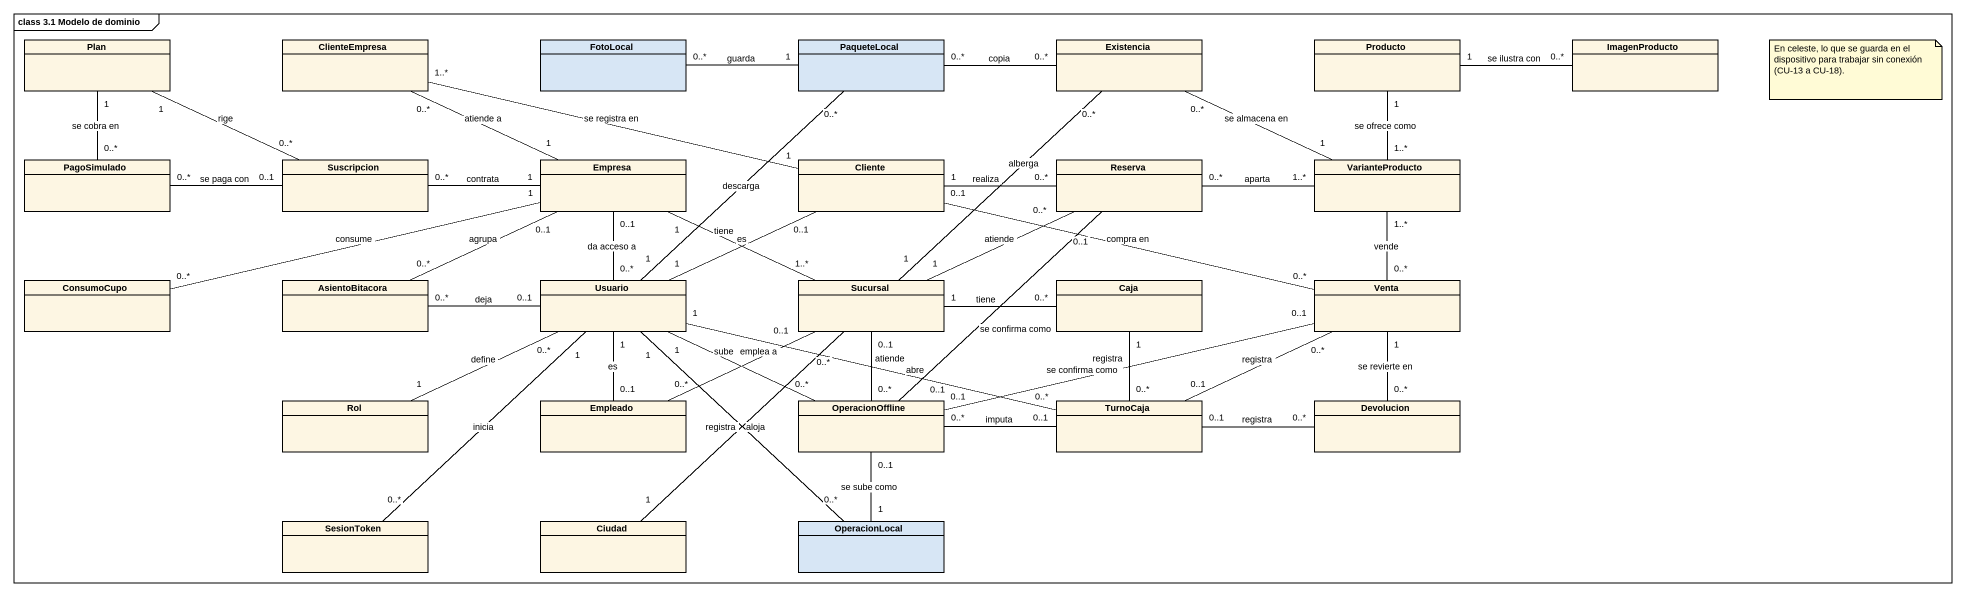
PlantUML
@startuml
mainframe class 3.1 Modelo de dominio
hide circle
hide empty members
class Plan
class ClienteEmpresa
class FotoLocal #D7E6F5
class PaqueteLocal #D7E6F5
class Existencia
class Producto
class ImagenProducto
class PagoSimulado
class Suscripcion
class Empresa
class Cliente
class Reserva
class VarianteProducto
class ConsumoCupo
class AsientoBitacora
class Usuario
class Sucursal
class Caja
class Venta
class Rol
class Empleado
class OperacionOffline
class TurnoCaja
class Devolucion
class SesionToken
class Ciudad
class OperacionLocal #D7E6F5
Plan "1" -- "0..*" PagoSimulado : se cobra en
Plan "1" -right- "0..*" Suscripcion : rige
PaqueteLocal "1" -left- "0..*" FotoLocal : guarda
PaqueteLocal "0..*" -right- "0..*" Existencia : copia
Producto "1" -right- "0..*" ImagenProducto : se ilustra con
Producto "1" -- "1..*" VarianteProducto : se ofrece como
Suscripcion "0..1" -left- "0..*" PagoSimulado : se paga con
Empresa "1" -left- "0..*" ClienteEmpresa : atiende a
Empresa "1" -left- "0..*" Suscripcion : contrata
Empresa "1" -left- "0..*" ConsumoCupo : consume
Empresa "0..1" -left- "0..*" AsientoBitacora : agrupa
Empresa "0..1" -- "0..*" Usuario : da acceso a
Empresa "1" -right- "1..*" Sucursal : tiene
Cliente "1" -left- "1..*" ClienteEmpresa : se registra en
Cliente "1" -right- "0..*" Reserva : realiza
Cliente "0..1" -right- "0..*" Venta : compra en
Reserva "0..*" -right- "1..*" VarianteProducto : aparta
VarianteProducto "1" -left- "0..*" Existencia : se almacena en
Usuario "1" -up- "0..*" PaqueteLocal : descarga
Usuario "1" -right- "0..1" Cliente : es
Usuario "0..1" -left- "0..*" AsientoBitacora : deja
Usuario "1" -- "0..1" Empleado : es
Usuario "1" -right- "0..*" OperacionOffline : sube
Usuario "1" -right- "0..*" TurnoCaja : abre
Usuario "1" -- "0..*" SesionToken : inicia
Usuario "1" -- "0..*" OperacionLocal : registra
Sucursal "1" -up- "0..*" Existencia : alberga
Sucursal "1" -right- "0..*" Reserva : atiende
Sucursal "1" -right- "0..*" Caja : tiene
Sucursal "0..1" -left- "0..*" Empleado : emplea a
Sucursal "0..1" -- "0..*" OperacionOffline : atiende
Caja "1" -- "0..*" TurnoCaja : registra
Venta "0..*" -up- "1..*" VarianteProducto : vende
Venta "1" -- "0..*" Devolucion : se revierte en
Rol "1" -right- "0..*" Usuario : define
OperacionOffline "0..1" -up- "0..1" Reserva : se confirma como
OperacionOffline "0..1" -right- "0..1" Venta : se confirma como
TurnoCaja "0..1" -right- "0..*" Venta : registra
TurnoCaja "0..1" -left- "0..*" OperacionOffline : imputa
TurnoCaja "0..1" -right- "0..*" Devolucion : registra
Ciudad "1" -up- "0..*" Sucursal : aloja
OperacionLocal "1" -up- "0..1" OperacionOffline : se sube como
note as N1
  En celeste, lo que se guarda en el dispositivo para trabajar sin conexión (CU-13 a CU-18).
end note
@enduml
